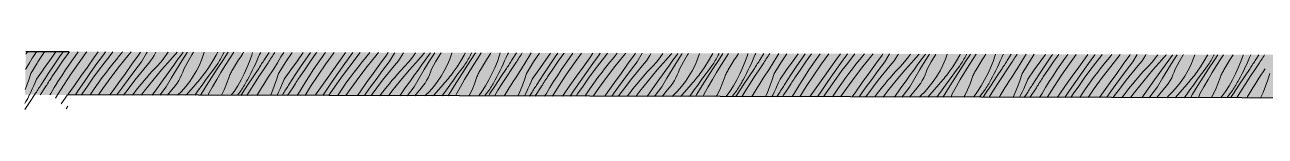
# Model space of a CAD drawing. Header units: millimetres. Extents: x 0 to 673989, y 0 to 383369.
# Drawn here: x 8.368 to 10.067, y 16.595 to 16.674 of the extents above; entities that cross this region are included whole.
import ezdxf

# ---------------------------------------------------------------- set-up
doc = ezdxf.new("R2010")
doc.units = ezdxf.units.MM
doc.header["$LTSCALE"] = 500
doc.layers.add('PDF _420-K Ściany', color=7, linetype='Continuous')

msp = doc.modelspace()

# ---------------------------------------------------------------- linework, layer by layer
at = {"layer": 'PDF _420-K Ściany', "lineweight": 5}
for points in [[(8.3782, 16.6652), (8.3745, 16.6591), (8.3696, 16.6509), (8.3689, 16.65)], [(8.3707, 16.6729), (8.37, 16.6717), (8.3693, 16.6707)], [(8.3717, 16.6742), (8.3712, 16.6735), (8.3707, 16.6729)], [(8.3839, 16.6742), (8.3794, 16.6672), (8.3782, 16.6652)], [(8.3951, 16.6742), (8.386, 16.6605), (8.3848, 16.6585)], [(8.4106, 16.6741), (8.4019, 16.6619), (8.3933, 16.6498)], [(8.4203, 16.6741), (8.4156, 16.6674), (8.4072, 16.6549), (8.3996, 16.6434)], [(8.4284, 16.6733), (8.4273, 16.6717), (8.4197, 16.6611), (8.4124, 16.6504), (8.4051, 16.6396), (8.4044, 16.6385)], [(8.4686, 16.674), (8.4627, 16.6658), (8.4538, 16.6532), (8.4448, 16.6406), (8.4358, 16.628), (8.4274, 16.6161)], [(8.4529, 16.674), (8.4521, 16.673), (8.441, 16.6578), (8.4303, 16.6423), (8.4278, 16.6385)], [(8.4411, 16.6741), (8.4401, 16.6726), (8.4345, 16.6649), (8.429, 16.6571), (8.4281, 16.6558)], [(8.429, 16.6741), (8.4284, 16.6733)], [(8.4784, 16.674), (8.4757, 16.6702), (8.4668, 16.658), (8.4581, 16.6458), (8.4496, 16.6334), (8.4411, 16.621), (8.4372, 16.615)], [(8.4886, 16.6739), (8.4847, 16.669), (8.4767, 16.6587), (8.4689, 16.6483), (8.4612, 16.6378), (8.4537, 16.6272), (8.4463, 16.6165), (8.4453, 16.615)], [(8.5135, 16.6739), (8.5092, 16.6687), (8.4974, 16.654), (8.486, 16.639), (8.4749, 16.6238), (8.4688, 16.6149)], [(8.5019, 16.6739), (8.5011, 16.673), (8.4974, 16.6687), (8.4938, 16.6642), (8.4902, 16.6598), (8.4867, 16.6553), (8.4832, 16.6508), (8.4797, 16.6463)], [(8.5266, 16.6738), (8.5237, 16.6697), (8.5147, 16.6571), (8.5057, 16.6445), (8.4967, 16.6319), (8.4877, 16.6193), (8.4846, 16.6149)], [(8.5357, 16.6738), (8.5346, 16.6721), (8.5276, 16.6603), (8.5185, 16.6483), (8.5096, 16.6363), (8.5008, 16.6241), (8.4942, 16.6149)], [(8.5475, 16.6738), (8.547, 16.6726), (8.545, 16.6689), (8.5428, 16.6653), (8.5403, 16.6618), (8.5377, 16.6585), (8.5349, 16.6553), (8.5267, 16.6452), (8.5186, 16.6351), (8.5107, 16.6248), (8.5032, 16.6148)], [(8.5642, 16.6737), (8.5599, 16.6673), (8.5545, 16.6604), (8.5487, 16.6539), (8.5425, 16.6477), (8.5388, 16.6434), (8.5351, 16.6391), (8.5314, 16.6347), (8.5277, 16.6303), (8.5242, 16.6259), (8.5206, 16.6214), (8.5171, 16.6169), (8.5155, 16.6148)], [(8.5765, 16.6737), (8.5764, 16.6736), (8.5747, 16.6715), (8.573, 16.6694), (8.5713, 16.6674), (8.5695, 16.6653), (8.5677, 16.6633), (8.5552, 16.6492), (8.5431, 16.6348), (8.5314, 16.6201), (8.5273, 16.6148)], [(8.5849, 16.6737), (8.5816, 16.6691), (8.5768, 16.6625), (8.572, 16.6558), (8.5672, 16.6491), (8.5624, 16.6425), (8.5576, 16.6358), (8.5486, 16.6232), (8.5426, 16.6147)], [(8.5905, 16.6737), (8.5902, 16.6732), (8.5829, 16.6616), (8.5757, 16.6499), (8.5686, 16.6382), (8.5616, 16.6263), (8.5527, 16.6147)], [(8.5991, 16.6736), (8.5968, 16.6699), (8.5912, 16.6602), (8.5856, 16.6504), (8.5843, 16.6464), (8.5827, 16.6425), (8.5809, 16.6386), (8.5789, 16.6349), (8.5767, 16.6313), (8.5743, 16.6279), (8.5717, 16.6245), (8.5689, 16.6214), (8.5634, 16.6147)], [(8.6138, 16.6736), (8.6133, 16.6722), (8.6104, 16.664), (8.607, 16.6559), (8.6031, 16.6481), (8.5987, 16.6406), (8.5938, 16.6334), (8.5885, 16.6265), (8.5827, 16.6199), (8.5773, 16.6146)], [(8.6388, 16.6697), (8.6379, 16.6678), (8.6369, 16.6659), (8.6359, 16.664), (8.6348, 16.6622), (8.6337, 16.6604), (8.6326, 16.6586), (8.6314, 16.6569), (8.6301, 16.6551), (8.6253, 16.6485), (8.6204, 16.6419), (8.6156, 16.6352), (8.6107, 16.6285), (8.6059, 16.6219), (8.6011, 16.6152), (8.6007, 16.6146)], [(8.6465, 16.6735), (8.6391, 16.6624), (8.6316, 16.6509), (8.6242, 16.6393), (8.6169, 16.6277), (8.6096, 16.616), (8.6088, 16.6146)], [(8.6153, 16.6461), (8.6206, 16.6537), (8.6255, 16.6616), (8.6301, 16.6696), (8.6322, 16.6736)], [(8.6542, 16.6735), (8.6485, 16.6647), (8.6424, 16.6552), (8.6365, 16.6456), (8.6308, 16.636), (8.6251, 16.6262), (8.6195, 16.6165), (8.6189, 16.6145)], [(8.6675, 16.6735), (8.6664, 16.6718), (8.6636, 16.6673), (8.6608, 16.6629), (8.658, 16.6585), (8.6553, 16.654), (8.6526, 16.6495), (8.6517, 16.6482), (8.651, 16.6468), (8.6502, 16.6455), (8.6495, 16.6441), (8.6489, 16.6427), (8.6483, 16.6412), (8.6478, 16.6398), (8.6473, 16.6383), (8.6444, 16.63), (8.641, 16.622), (8.6372, 16.6145)], [(8.6388, 16.6697), (8.6409, 16.6735)], [(8.6508, 16.6145), (8.6545, 16.6198), (8.6595, 16.6276), (8.6641, 16.6356), (8.6683, 16.6439), (8.6722, 16.6523), (8.6757, 16.6609), (8.6788, 16.6696), (8.68, 16.6734)], [(8.6728, 16.6357), (8.6751, 16.64), (8.6773, 16.6442), (8.6795, 16.6485), (8.6816, 16.6529), (8.6837, 16.6573), (8.6857, 16.6617), (8.6876, 16.6661), (8.6894, 16.6706)], [(8.6914, 16.6734), (8.6894, 16.6706)], [(8.7024, 16.6734), (8.6962, 16.6638)], [(8.7105, 16.6734), (8.7094, 16.6717), (8.7082, 16.6699), (8.707, 16.6681), (8.7058, 16.6662), (8.7046, 16.6644), (8.7034, 16.6626), (8.7023, 16.6607), (8.7011, 16.6589)], [(8.7227, 16.6733), (8.7188, 16.6672), (8.7139, 16.6591), (8.709, 16.6509)], [(8.7339, 16.6733), (8.7254, 16.6605), (8.7155, 16.6445)], [(8.7493, 16.6733), (8.7413, 16.6619), (8.7323, 16.6493), (8.7233, 16.6366)], [(8.7591, 16.6732), (8.755, 16.6674), (8.7466, 16.6549), (8.7383, 16.6424), (8.7302, 16.6298)], [(8.7799, 16.6732), (8.7795, 16.6726), (8.7739, 16.6649), (8.7684, 16.6571), (8.7631, 16.6493), (8.7579, 16.6413), (8.7528, 16.6333), (8.7478, 16.6252), (8.743, 16.617)], [(8.7678, 16.6732), (8.7667, 16.6717), (8.7592, 16.6611), (8.7518, 16.6504), (8.7445, 16.6396)], [(8.7916, 16.6732), (8.7915, 16.673), (8.7804, 16.6578), (8.7697, 16.6423), (8.7594, 16.6265), (8.7517, 16.6142)], [(8.8073, 16.6731), (8.8021, 16.6658), (8.7932, 16.6532), (8.7842, 16.6406), (8.7752, 16.628), (8.7662, 16.6153), (8.7654, 16.6142)], [(8.8172, 16.6731), (8.8151, 16.6702), (8.8062, 16.658), (8.7975, 16.6458), (8.789, 16.6334), (8.7806, 16.621), (8.776, 16.6141)], [(8.8273, 16.6731), (8.8241, 16.669), (8.8161, 16.6587), (8.8083, 16.6483), (8.8006, 16.6378), (8.7931, 16.6272), (8.7857, 16.6165), (8.7841, 16.6141)], [(8.8522, 16.673), (8.8486, 16.6687), (8.8368, 16.654), (8.8254, 16.639), (8.8143, 16.6238), (8.8076, 16.6141)], [(8.8405, 16.673), (8.8369, 16.6687), (8.8332, 16.6642), (8.8296, 16.6598), (8.8261, 16.6553), (8.8226, 16.6508), (8.8191, 16.6463)], [(8.8654, 16.673), (8.8631, 16.6697), (8.8541, 16.6571), (8.8451, 16.6445), (8.8361, 16.6319), (8.8271, 16.6193), (8.8234, 16.614)], [(8.8746, 16.6729), (8.8741, 16.6721), (8.867, 16.6603), (8.858, 16.6483), (8.849, 16.6363), (8.8402, 16.6241), (8.833, 16.614)], [(8.8865, 16.6729), (8.8864, 16.6726), (8.8844, 16.6689), (8.8822, 16.6653), (8.8797, 16.6618), (8.8771, 16.6585), (8.8744, 16.6553), (8.8661, 16.6452), (8.858, 16.6351), (8.8501, 16.6248), (8.8422, 16.6144), (8.8419, 16.614)], [(8.903, 16.6729), (8.8993, 16.6673), (8.8939, 16.6604), (8.8881, 16.6539), (8.8819, 16.6477), (8.8782, 16.6434), (8.8745, 16.6391), (8.8708, 16.6347), (8.8672, 16.6303), (8.8636, 16.6259), (8.86, 16.6214), (8.8565, 16.6169), (8.8542, 16.6139)], [(8.9152, 16.6728), (8.9141, 16.6715), (8.9124, 16.6694), (8.9107, 16.6674), (8.9089, 16.6653), (8.9071, 16.6633), (8.8947, 16.6492), (8.8825, 16.6348), (8.8708, 16.6201), (8.8661, 16.6139)], [(8.9237, 16.6728), (8.921, 16.6691), (8.9162, 16.6625), (8.9114, 16.6558), (8.9066, 16.6491), (8.9018, 16.6425), (8.897, 16.6358), (8.888, 16.6232), (8.8814, 16.6139)], [(8.9294, 16.6728), (8.9223, 16.6616), (8.9151, 16.6499), (8.908, 16.6382), (8.901, 16.6263), (8.8919, 16.6144), (8.8915, 16.6138)], [(8.938, 16.6728), (8.9362, 16.6699), (8.9306, 16.6602), (8.925, 16.6504), (8.9237, 16.6464), (8.9221, 16.6425), (8.9203, 16.6386), (8.9183, 16.6349), (8.9161, 16.6313), (8.9137, 16.6279), (8.9111, 16.6245), (8.9083, 16.6214), (8.9021, 16.6138)], [(8.9529, 16.6727), (8.9527, 16.6722), (8.9499, 16.664), (8.9465, 16.6559), (8.9425, 16.6481), (8.9381, 16.6406), (8.9332, 16.6334), (8.9279, 16.6265), (8.9221, 16.6199), (8.9159, 16.6138), (8.9158, 16.6138)], [(8.9782, 16.6697), (8.9773, 16.6678), (8.9763, 16.6659), (8.9753, 16.664), (8.9742, 16.6622), (8.9731, 16.6604), (8.972, 16.6586), (8.9708, 16.6569), (8.9695, 16.6551), (8.9647, 16.6485), (8.9598, 16.6419), (8.955, 16.6352), (8.9502, 16.6285), (8.9453, 16.6219), (8.9405, 16.6152), (8.9395, 16.6137)], [(8.9853, 16.6726), (8.9785, 16.6624), (8.971, 16.6509), (8.9636, 16.6393), (8.9563, 16.6277), (8.9491, 16.616), (8.9477, 16.6137)], [(8.9547, 16.6461), (8.96, 16.6537), (8.9649, 16.6616), (8.9695, 16.6696), (8.9711, 16.6727)], [(8.993, 16.6726), (8.9879, 16.6647), (8.9819, 16.6552), (8.976, 16.6456), (8.9702, 16.636), (8.9645, 16.6262), (8.959, 16.6165), (8.958, 16.6137)], [(9.0064, 16.6726), (9.0058, 16.6718), (9.003, 16.6673), (9.0002, 16.6629), (8.9974, 16.6585), (8.9947, 16.654), (8.992, 16.6495), (8.9912, 16.6482), (8.9904, 16.6468), (8.9896, 16.6455), (8.9889, 16.6441), (8.9883, 16.6427), (8.9877, 16.6412), (8.9872, 16.6398), (8.9867, 16.6383), (8.9838, 16.63), (8.9804, 16.622), (8.9765, 16.6142), (8.9761, 16.6136)], [(8.9782, 16.6697), (8.9799, 16.6727)], [(8.9896, 16.6136), (8.9939, 16.6198), (8.9989, 16.6276), (9.0035, 16.6356), (9.0077, 16.6439), (9.0116, 16.6523), (9.0151, 16.6609), (9.0182, 16.6696), (9.0191, 16.6726)], [(9.0122, 16.6357), (9.0145, 16.64), (9.0167, 16.6442), (9.0189, 16.6485), (9.0211, 16.6529), (9.0231, 16.6573), (9.0251, 16.6617), (9.027, 16.6661), (9.0288, 16.6706)], [(9.0302, 16.6725), (9.0288, 16.6706)], [(9.0413, 16.6725), (9.0356, 16.6638)], [(9.0493, 16.6725), (9.0488, 16.6717), (9.0476, 16.6699), (9.0464, 16.6681), (9.0452, 16.6662), (9.044, 16.6644), (9.0429, 16.6626), (9.0417, 16.6607), (9.0405, 16.6589)], [(9.0616, 16.6725), (9.0583, 16.6672), (9.0533, 16.6591), (9.0484, 16.6509)], [(9.0727, 16.6724), (9.0648, 16.6605), (9.0549, 16.6445)], [(9.0881, 16.6724), (9.0807, 16.6619), (9.0717, 16.6493), (9.0627, 16.6366)], [(9.0979, 16.6724), (9.0945, 16.6674), (9.086, 16.6549), (9.0777, 16.6424), (9.0696, 16.6298)], [(9.1187, 16.6723), (9.1133, 16.6649), (9.1079, 16.6571), (9.1025, 16.6493), (9.0973, 16.6413), (9.0922, 16.6333), (9.0872, 16.6252), (9.0824, 16.617)], [(9.1065, 16.6723), (9.1061, 16.6717), (9.0986, 16.6611), (9.0912, 16.6504), (9.0839, 16.6396)], [(9.1304, 16.6723), (9.1198, 16.6578), (9.1091, 16.6423), (9.0988, 16.6265), (9.0905, 16.6133)], [(9.1461, 16.6722), (9.1416, 16.6658), (9.1326, 16.6532), (9.1236, 16.6406), (9.1146, 16.628), (9.1056, 16.6153), (9.1042, 16.6133)], [(9.156, 16.6722), (9.1545, 16.6702), (9.1457, 16.658), (9.137, 16.6458), (9.1284, 16.6334), (9.12, 16.621), (9.1148, 16.6133)], [(9.166, 16.6722), (9.1635, 16.669), (9.1555, 16.6587), (9.1477, 16.6483), (9.14, 16.6378), (9.1325, 16.6272), (9.1251, 16.6165), (9.1229, 16.6132)], [(9.1909, 16.6721), (9.188, 16.6687), (9.1762, 16.654), (9.1648, 16.639), (9.1538, 16.6238), (9.1464, 16.6132)], [(9.1792, 16.6721), (9.1763, 16.6687), (9.1726, 16.6642), (9.169, 16.6598), (9.1655, 16.6553), (9.162, 16.6508), (9.1585, 16.6463)], [(9.2042, 16.6721), (9.2025, 16.6697), (9.1935, 16.6571), (9.1845, 16.6445), (9.1755, 16.6319), (9.1665, 16.6193), (9.1622, 16.6131)], [(9.2134, 16.6721), (9.2064, 16.6603), (9.1974, 16.6483), (9.1884, 16.6363), (9.1796, 16.6241), (9.1718, 16.6131)], [(9.2255, 16.672), (9.2238, 16.6689), (9.2216, 16.6653), (9.2192, 16.6618), (9.2166, 16.6585), (9.2138, 16.6553), (9.2055, 16.6452), (9.1974, 16.6351), (9.1895, 16.6248), (9.1817, 16.6144), (9.1807, 16.6131)], [(9.2419, 16.672), (9.2387, 16.6673), (9.2333, 16.6604), (9.2275, 16.6539), (9.2213, 16.6477), (9.2176, 16.6434), (9.2139, 16.6391), (9.2102, 16.6347), (9.2066, 16.6303), (9.203, 16.6259), (9.1994, 16.6214), (9.1959, 16.6169), (9.193, 16.6131)], [(9.2539, 16.672), (9.2536, 16.6715), (9.2518, 16.6694), (9.2501, 16.6674), (9.2483, 16.6653), (9.2465, 16.6633), (9.2341, 16.6492), (9.222, 16.6348), (9.2102, 16.6201), (9.2048, 16.613)], [(9.2625, 16.6719), (9.2605, 16.6691), (9.2556, 16.6625), (9.2508, 16.6558), (9.246, 16.6491), (9.2412, 16.6425), (9.2364, 16.6358), (9.2274, 16.6232), (9.2202, 16.613)], [(9.2682, 16.6719), (9.2617, 16.6616), (9.2545, 16.6499), (9.2474, 16.6382), (9.2404, 16.6263), (9.2313, 16.6144), (9.2303, 16.613)], [(9.2768, 16.6719), (9.2756, 16.6699), (9.27, 16.6602), (9.2644, 16.6504), (9.2631, 16.6464), (9.2615, 16.6425), (9.2597, 16.6386), (9.2577, 16.6349), (9.2555, 16.6313), (9.2531, 16.6279), (9.2505, 16.6245), (9.2477, 16.6214), (9.2408, 16.6129)], [(9.292, 16.6719), (9.2893, 16.664), (9.2859, 16.6559), (9.282, 16.6481), (9.2775, 16.6406), (9.2726, 16.6334), (9.2673, 16.6265), (9.2615, 16.6199), (9.2553, 16.6138), (9.2545, 16.6129)], [(9.3176, 16.6697), (9.3167, 16.6678), (9.3157, 16.6659), (9.3147, 16.664), (9.3136, 16.6622), (9.3125, 16.6604), (9.3114, 16.6586), (9.3102, 16.6569), (9.309, 16.6551), (9.3041, 16.6485), (9.2992, 16.6419), (9.2944, 16.6352), (9.2896, 16.6285), (9.2848, 16.6219), (9.2799, 16.6152), (9.2782, 16.6128)], [(9.3241, 16.6718), (9.3179, 16.6624), (9.3104, 16.6509), (9.303, 16.6393), (9.2957, 16.6277), (9.2885, 16.616), (9.2866, 16.6128)], [(9.2941, 16.6461), (9.2994, 16.6537), (9.3044, 16.6616), (9.309, 16.6696), (9.3101, 16.6718)], [(9.3318, 16.6718), (9.3273, 16.6647), (9.3213, 16.6552), (9.3154, 16.6456), (9.3096, 16.636), (9.3039, 16.6262), (9.2984, 16.6165), (9.2971, 16.6128)], [(9.3452, 16.6717), (9.3424, 16.6673), (9.3396, 16.6629), (9.3368, 16.6585), (9.3341, 16.654), (9.3314, 16.6495), (9.3306, 16.6482), (9.3298, 16.6468), (9.329, 16.6455), (9.3283, 16.6441), (9.3277, 16.6427), (9.3271, 16.6412), (9.3266, 16.6398), (9.3261, 16.6383), (9.3232, 16.63), (9.3198, 16.622), (9.3159, 16.6142), (9.315, 16.6127)], [(9.3176, 16.6697), (9.3188, 16.6718)], [(9.3284, 16.6127), (9.3333, 16.6198), (9.3383, 16.6276), (9.3429, 16.6356), (9.3471, 16.6439), (9.351, 16.6523), (9.3545, 16.6609), (9.3576, 16.6696), (9.3583, 16.6717)], [(9.3516, 16.6357), (9.3539, 16.64), (9.3562, 16.6442), (9.3583, 16.6485), (9.3605, 16.6529), (9.3625, 16.6573), (9.3645, 16.6617), (9.3664, 16.6661), (9.3682, 16.6706)], [(9.369, 16.6717), (9.3682, 16.6706)], [(9.3801, 16.6716), (9.375, 16.6638)], [(9.3881, 16.6716), (9.387, 16.6699), (9.3858, 16.6681), (9.3846, 16.6662), (9.3834, 16.6644), (9.3823, 16.6626), (9.3811, 16.6607), (9.3799, 16.6589)], [(9.4004, 16.6716), (9.3977, 16.6672), (9.3927, 16.6591), (9.3878, 16.6509)], [(9.4115, 16.6715), (9.4043, 16.6605), (9.3943, 16.6445)], [(9.4269, 16.6715), (9.4201, 16.6619), (9.4111, 16.6493), (9.4022, 16.6366)], [(9.4367, 16.6715), (9.4339, 16.6674), (9.4254, 16.6549), (9.4171, 16.6424), (9.409, 16.6298)], [(9.4574, 16.6714), (9.4527, 16.6649), (9.4473, 16.6571), (9.4419, 16.6493), (9.4367, 16.6413), (9.4316, 16.6333), (9.4266, 16.6252), (9.4218, 16.617)], [(9.4453, 16.6715), (9.438, 16.6611), (9.4306, 16.6504), (9.4234, 16.6396)], [(9.4691, 16.6714), (9.4592, 16.6578), (9.4485, 16.6423), (9.4382, 16.6265), (9.4294, 16.6124)], [(9.4849, 16.6714), (9.481, 16.6658), (9.472, 16.6532), (9.463, 16.6406), (9.454, 16.628), (9.4451, 16.6153), (9.443, 16.6124)], [(9.4947, 16.6713), (9.4939, 16.6702), (9.4851, 16.658), (9.4764, 16.6458), (9.4678, 16.6334), (9.4594, 16.621), (9.4537, 16.6124)], [(9.5047, 16.6713), (9.5029, 16.669), (9.4949, 16.6587), (9.4871, 16.6483), (9.4795, 16.6378), (9.4719, 16.6272), (9.4645, 16.6165), (9.4618, 16.6124)], [(9.5296, 16.6712), (9.5274, 16.6687), (9.5157, 16.654), (9.5042, 16.639), (9.4932, 16.6238), (9.4852, 16.6123)], [(9.5179, 16.6713), (9.5157, 16.6687), (9.512, 16.6642), (9.5084, 16.6598), (9.5049, 16.6553), (9.5014, 16.6508), (9.4979, 16.6463)], [(9.543, 16.6712), (9.5419, 16.6697), (9.5329, 16.6571), (9.5239, 16.6445), (9.5149, 16.6319), (9.5059, 16.6193), (9.5009, 16.6123)], [(9.5523, 16.6712), (9.5459, 16.6603), (9.5368, 16.6483), (9.5278, 16.6363), (9.519, 16.6241), (9.5106, 16.6122)], [(9.5644, 16.6711), (9.5632, 16.6689), (9.561, 16.6653), (9.5586, 16.6618), (9.556, 16.6585), (9.5532, 16.6553), (9.5449, 16.6452), (9.5368, 16.6351), (9.5289, 16.6248), (9.5211, 16.6144), (9.5195, 16.6122)], [(9.5807, 16.6711), (9.5781, 16.6673), (9.5727, 16.6604), (9.567, 16.6539), (9.5607, 16.6477), (9.557, 16.6434), (9.5533, 16.6391), (9.5496, 16.6347), (9.546, 16.6303), (9.5424, 16.6259), (9.5388, 16.6214), (9.5353, 16.6169), (9.5319, 16.6124)], [(9.5926, 16.6711), (9.5913, 16.6694), (9.5895, 16.6674), (9.5877, 16.6653), (9.5859, 16.6633), (9.5735, 16.6492), (9.5614, 16.6348), (9.5496, 16.6201), (9.5436, 16.6121)], [(9.6013, 16.6711), (9.5999, 16.6691), (9.595, 16.6625), (9.5902, 16.6558), (9.5854, 16.6491), (9.5806, 16.6425), (9.5758, 16.6358), (9.5668, 16.6232), (9.559, 16.6121)], [(9.6071, 16.671), (9.6012, 16.6616), (9.5939, 16.6499), (9.5868, 16.6382), (9.5798, 16.6263), (9.5707, 16.6144), (9.569, 16.6121)], [(9.6157, 16.671), (9.6151, 16.6699), (9.6094, 16.6602), (9.6038, 16.6504), (9.6025, 16.6464), (9.6009, 16.6425), (9.5991, 16.6386), (9.5971, 16.6349), (9.5949, 16.6313), (9.5925, 16.6279), (9.5899, 16.6245), (9.5871, 16.6214), (9.5795, 16.6121)], [(9.6311, 16.671), (9.6287, 16.664), (9.6253, 16.6559), (9.6214, 16.6481), (9.6169, 16.6406), (9.612, 16.6334), (9.6067, 16.6265), (9.6009, 16.6199), (9.5947, 16.6138), (9.5931, 16.612)], [(9.657, 16.6697), (9.6561, 16.6678), (9.6551, 16.6659), (9.6541, 16.664), (9.653, 16.6622), (9.6519, 16.6604), (9.6508, 16.6586), (9.6496, 16.6569), (9.6484, 16.6551), (9.6435, 16.6485), (9.6387, 16.6419), (9.6338, 16.6352), (9.629, 16.6285), (9.6242, 16.6219), (9.6194, 16.6152), (9.617, 16.612)], [(9.663, 16.6709), (9.6573, 16.6624), (9.6498, 16.6509), (9.6424, 16.6393), (9.6351, 16.6277), (9.6279, 16.616), (9.6254, 16.6119)], [(9.6335, 16.6461), (9.6388, 16.6537), (9.6438, 16.6616), (9.6484, 16.6696), (9.6491, 16.6709)], [(9.6707, 16.6709), (9.6667, 16.6647), (9.6607, 16.6552), (9.6548, 16.6456), (9.649, 16.636), (9.6433, 16.6262), (9.6378, 16.6165), (9.6364, 16.6125), (9.6362, 16.6119)], [(9.684, 16.6708), (9.6818, 16.6673), (9.679, 16.6629), (9.6762, 16.6585), (9.6735, 16.654), (9.6708, 16.6495), (9.67, 16.6482), (9.6692, 16.6468), (9.6685, 16.6455), (9.6678, 16.6441), (9.6671, 16.6427), (9.6665, 16.6412), (9.666, 16.6398), (9.6655, 16.6383), (9.6626, 16.63), (9.6592, 16.622), (9.6553, 16.6142), (9.6539, 16.6119)], [(9.657, 16.6697), (9.6577, 16.6709)], [(9.6675, 16.6122), (9.6728, 16.6198), (9.6777, 16.6276), (9.6823, 16.6356), (9.6866, 16.6439), (9.6904, 16.6523), (9.6939, 16.6609), (9.697, 16.6696), (9.6974, 16.6708)], [(9.691, 16.6357), (9.6933, 16.64), (9.6956, 16.6442), (9.6978, 16.6485), (9.6999, 16.6529), (9.7019, 16.6573), (9.7039, 16.6617), (9.7058, 16.6661), (9.7076, 16.6706)], [(9.7078, 16.6708), (9.7076, 16.6706)], [(9.719, 16.6707), (9.7144, 16.6638)], [(9.727, 16.6707), (9.7264, 16.6699), (9.7252, 16.6681), (9.724, 16.6662), (9.7229, 16.6644), (9.7217, 16.6626), (9.7205, 16.6607), (9.7193, 16.6589)], [(9.7393, 16.6707), (9.7371, 16.6672), (9.7321, 16.6591), (9.7272, 16.6509)], [(9.7504, 16.6707), (9.7437, 16.6605), (9.7337, 16.6445)], [(9.7657, 16.6706), (9.7595, 16.6619), (9.7505, 16.6493), (9.7416, 16.6366)], [(9.7755, 16.6706), (9.7733, 16.6674), (9.7649, 16.6549), (9.7566, 16.6424), (9.7484, 16.6298)], [(9.7962, 16.6705), (9.7921, 16.6649), (9.7867, 16.6571), (9.7813, 16.6493), (9.7761, 16.6413), (9.771, 16.6333), (9.766, 16.6252), (9.7612, 16.617)], [(9.7841, 16.6706), (9.7774, 16.6611), (9.77, 16.6504), (9.7628, 16.6396)], [(9.8079, 16.6705), (9.7986, 16.6578), (9.7879, 16.6423), (9.7776, 16.6265), (9.7683, 16.6116)], [(9.8237, 16.6705), (9.8204, 16.6658), (9.8114, 16.6532), (9.8024, 16.6406), (9.7934, 16.628), (9.7845, 16.6153), (9.7818, 16.6115)], [(9.8335, 16.6705), (9.8333, 16.6702), (9.8245, 16.658), (9.8158, 16.6458), (9.8072, 16.6334), (9.7988, 16.621), (9.7925, 16.6115)], [(9.8435, 16.6704), (9.8423, 16.669), (9.8344, 16.6587), (9.8265, 16.6483), (9.8189, 16.6378), (9.8113, 16.6272), (9.8039, 16.6165), (9.8006, 16.6115)], [(9.8682, 16.6704), (9.8668, 16.6687), (9.8551, 16.654), (9.8436, 16.639), (9.8326, 16.6238), (9.824, 16.6114)], [(9.8565, 16.6704), (9.8551, 16.6687), (9.8515, 16.6642), (9.8479, 16.6598), (9.8443, 16.6553), (9.8408, 16.6508), (9.8373, 16.6463)], [(9.8817, 16.6703), (9.8813, 16.6697), (9.8723, 16.6571), (9.8633, 16.6445), (9.8543, 16.6319), (9.8453, 16.6193), (9.8397, 16.6114)], [(9.8912, 16.6703), (9.8853, 16.6603), (9.8762, 16.6483), (9.8672, 16.6363), (9.8584, 16.6241), (9.8497, 16.6118), (9.8494, 16.6114)], [(9.9034, 16.6703), (9.9026, 16.6689), (9.9004, 16.6653), (9.898, 16.6618), (9.8954, 16.6585), (9.8926, 16.6553), (9.8844, 16.6452), (9.8763, 16.6351), (9.8683, 16.6248), (9.8605, 16.6144), (9.8583, 16.6113)], [(9.9195, 16.6702), (9.9175, 16.6673), (9.9122, 16.6604), (9.9064, 16.6539), (9.9002, 16.6477), (9.8964, 16.6434), (9.8927, 16.6391), (9.889, 16.6347), (9.8854, 16.6303), (9.8818, 16.6259), (9.8782, 16.6214), (9.8747, 16.6169), (9.8713, 16.6124)], [(9.9313, 16.6702), (9.9307, 16.6694), (9.9289, 16.6674), (9.9271, 16.6653), (9.9253, 16.6633), (9.9129, 16.6492), (9.9008, 16.6348), (9.889, 16.6201), (9.8823, 16.6113)], [(9.94, 16.6702), (9.9393, 16.6691), (9.9345, 16.6625), (9.9296, 16.6558), (9.9248, 16.6491), (9.92, 16.6425), (9.9152, 16.6358), (9.9063, 16.6232), (9.8977, 16.6112)], [(9.9459, 16.6702), (9.9406, 16.6616), (9.9334, 16.6499), (9.9262, 16.6382), (9.9192, 16.6263), (9.9101, 16.6144), (9.9078, 16.6112)], [(9.9546, 16.6701), (9.9545, 16.6699), (9.9488, 16.6602), (9.9433, 16.6504), (9.9419, 16.6464), (9.9403, 16.6425), (9.9386, 16.6386), (9.9365, 16.6349), (9.9343, 16.6313), (9.9319, 16.6279), (9.9293, 16.6245), (9.9265, 16.6214), (9.9183, 16.6113), (9.9182, 16.6112)], [(9.9702, 16.6701), (9.9681, 16.664), (9.9647, 16.6559), (9.9608, 16.6481), (9.9564, 16.6406), (9.9515, 16.6334), (9.9461, 16.6265), (9.9403, 16.6199), (9.9341, 16.6138), (9.9318, 16.6111)], [(9.9965, 16.6697), (9.9955, 16.6678), (9.9945, 16.6659), (9.9935, 16.664), (9.9925, 16.6622), (9.9913, 16.6604), (9.9902, 16.6586), (9.989, 16.6569), (9.9878, 16.6551), (9.9829, 16.6485), (9.9781, 16.6419), (9.9732, 16.6352), (9.9684, 16.6285), (9.9636, 16.6219), (9.9588, 16.6152), (9.9558, 16.6111)], [(10.0018, 16.67), (9.9967, 16.6624), (9.9892, 16.6509), (9.9818, 16.6393), (9.9745, 16.6277), (9.9673, 16.616), (9.9643, 16.6111)], [(9.9729, 16.6461), (9.9782, 16.6537), (9.9832, 16.6616), (9.9878, 16.6696), (9.988, 16.6701)], [(10.0095, 16.67), (10.0061, 16.6647), (10.0001, 16.6552), (9.9942, 16.6456), (9.9884, 16.636), (9.9827, 16.6262), (9.9772, 16.6165), (9.9758, 16.6125), (9.9753, 16.611)], [(10.0229, 16.67), (10.0212, 16.6673), (10.0184, 16.6629), (10.0157, 16.6585), (10.0129, 16.654), (10.0102, 16.6495), (10.0094, 16.6482), (10.0086, 16.6468), (10.0079, 16.6455), (10.0072, 16.6441), (10.0065, 16.6427), (10.0059, 16.6412), (10.0054, 16.6398), (10.0049, 16.6383), (10.002, 16.63), (9.9986, 16.622), (9.9947, 16.6142), (9.9928, 16.611)], [(9.9965, 16.6697), (9.9967, 16.67)], [(10.0366, 16.6699), (10.0364, 16.6696), (10.0333, 16.6609), (10.0298, 16.6523), (10.026, 16.6439), (10.0217, 16.6356), (10.0171, 16.6276), (10.0122, 16.6198), (10.0069, 16.6122), (10.0059, 16.6109)], [(10.0468, 16.6699), (10.0452, 16.6661), (10.0433, 16.6617), (10.0413, 16.6573), (10.0393, 16.6529), (10.0372, 16.6485), (10.035, 16.6442), (10.0327, 16.64), (10.0304, 16.6357), (10.0295, 16.6338), (10.0285, 16.6319), (10.0275, 16.6301), (10.0264, 16.6283), (10.0253, 16.6265), (10.0241, 16.6247), (10.0229, 16.6229), (10.0217, 16.6212), (10.0169, 16.6146), (10.0142, 16.6109)], [(10.0578, 16.6699), (10.0539, 16.6638)], [(10.0658, 16.6698), (10.0646, 16.6681), (10.0635, 16.6662), (10.0623, 16.6644), (10.0611, 16.6626), (10.0599, 16.6607), (10.0587, 16.6589)], [(8.3848, 16.6585), (8.3761, 16.6445), (8.3733, 16.6356), (8.3702, 16.6269), (8.3685, 16.6226)], [(8.3933, 16.6498), (8.3929, 16.6492), (8.3839, 16.6366), (8.3821, 16.6322), (8.3802, 16.6277), (8.3782, 16.6233), (8.3762, 16.6189), (8.3743, 16.6152)], [(8.4281, 16.6557), (8.4237, 16.6492), (8.4185, 16.6413), (8.4134, 16.6333), (8.4119, 16.6309)], [(8.6883, 16.6513), (8.6806, 16.6399), (8.673, 16.6285), (8.6655, 16.6169), (8.6639, 16.6144)], [(8.7011, 16.6589), (8.6947, 16.6496), (8.6885, 16.6402), (8.6824, 16.6308), (8.6764, 16.6213), (8.6722, 16.6144)], [(8.709, 16.6509), (8.7061, 16.6466), (8.7032, 16.6422), (8.7003, 16.6378), (8.6975, 16.6334), (8.6947, 16.629), (8.692, 16.6245), (8.6892, 16.62), (8.6865, 16.6155), (8.6858, 16.6144)], [(8.6962, 16.6638), (8.6952, 16.6622), (8.6942, 16.6606), (8.6932, 16.6591), (8.6923, 16.6575), (8.6913, 16.656), (8.6903, 16.6544), (8.6893, 16.6529), (8.6883, 16.6513)], [(9.0277, 16.6513), (9.02, 16.6399), (9.0124, 16.6285), (9.0049, 16.6169), (9.0028, 16.6135)], [(9.0405, 16.6589), (9.0342, 16.6496), (9.0279, 16.6402), (9.0218, 16.6308), (9.0158, 16.6213), (9.011, 16.6135)], [(9.0484, 16.6509), (9.0455, 16.6466), (9.0426, 16.6422), (9.0398, 16.6378), (9.0369, 16.6334), (9.0341, 16.629), (9.0314, 16.6245), (9.0286, 16.62), (9.0259, 16.6155), (9.0251, 16.6142), (9.0247, 16.6135)], [(9.0356, 16.6638), (9.0346, 16.6622), (9.0336, 16.6606), (9.0327, 16.6591), (9.0317, 16.6575), (9.0307, 16.656), (9.0297, 16.6544), (9.0287, 16.6529), (9.0277, 16.6513)], [(9.3672, 16.6513), (9.3595, 16.6399), (9.3519, 16.6285), (9.3444, 16.6169), (9.3416, 16.6127)], [(9.3799, 16.6589), (9.3736, 16.6496), (9.3673, 16.6402), (9.3612, 16.6308), (9.3552, 16.6213), (9.3499, 16.6126)], [(9.3878, 16.6509), (9.3849, 16.6466), (9.382, 16.6422), (9.3792, 16.6378), (9.3763, 16.6334), (9.3735, 16.629), (9.3708, 16.6245), (9.368, 16.62), (9.3653, 16.6155), (9.3645, 16.6142), (9.3637, 16.6129), (9.3636, 16.6126)], [(9.375, 16.6638), (9.374, 16.6622), (9.3731, 16.6606), (9.3721, 16.6591), (9.3711, 16.6575), (9.3701, 16.656), (9.3691, 16.6544), (9.3681, 16.6529), (9.3672, 16.6513)], [(9.7066, 16.6513), (9.6989, 16.6399), (9.6913, 16.6285), (9.6838, 16.6169), (9.6805, 16.6118)], [(9.7193, 16.6589), (9.713, 16.6496), (9.7067, 16.6402), (9.7006, 16.6308), (9.6946, 16.6213), (9.6888, 16.6118)], [(9.7272, 16.6509), (9.7243, 16.6466), (9.7214, 16.6422), (9.7186, 16.6378), (9.7158, 16.6334), (9.713, 16.629), (9.7102, 16.6245), (9.7075, 16.62), (9.7048, 16.6155), (9.7039, 16.6142), (9.7031, 16.6129), (9.7025, 16.6117)], [(9.7144, 16.6638), (9.7135, 16.6622), (9.7125, 16.6606), (9.7115, 16.6591), (9.7105, 16.6575), (9.7095, 16.656), (9.7085, 16.6544), (9.7075, 16.6529), (9.7066, 16.6513)], [(10.046, 16.6513), (10.0383, 16.6399), (10.0307, 16.6285), (10.0232, 16.6169), (10.0193, 16.6109)], [(10.0587, 16.6589), (10.0524, 16.6496), (10.0462, 16.6402), (10.04, 16.6308), (10.034, 16.6213), (10.0281, 16.6117), (10.0277, 16.6109)], [(10.0667, 16.6509), (10.0637, 16.6466), (10.0609, 16.6422), (10.058, 16.6378), (10.0552, 16.6334), (10.0524, 16.629), (10.0496, 16.6245), (10.0469, 16.62), (10.0442, 16.6155), (10.0433, 16.6142), (10.0425, 16.6129), (10.0418, 16.6115), (10.0415, 16.6109)], [(10.0539, 16.6638), (10.0529, 16.6622), (10.0519, 16.6606), (10.0509, 16.6591), (10.0499, 16.6575), (10.0489, 16.656), (10.0479, 16.6544), (10.047, 16.6529), (10.046, 16.6513)], [(8.3996, 16.6434), (8.3989, 16.6424), (8.3908, 16.6298), (8.3897, 16.6283), (8.3888, 16.6267), (8.3878, 16.6252), (8.3868, 16.6236), (8.3858, 16.622), (8.3848, 16.6205), (8.3838, 16.6189), (8.3828, 16.6174), (8.3814, 16.6152)], [(8.4044, 16.6385), (8.4039, 16.6378), (8.4027, 16.6359), (8.4015, 16.6341), (8.4003, 16.6323), (8.3991, 16.6304), (8.398, 16.6286), (8.3968, 16.6268), (8.3956, 16.6249), (8.3893, 16.6156), (8.3889, 16.6152)], [(8.4119, 16.6308), (8.4084, 16.6252), (8.4036, 16.617), (8.4023, 16.6151)], [(8.4278, 16.6384), (8.42, 16.6265), (8.4185, 16.6241)], [(8.4797, 16.6463), (8.474, 16.6387), (8.4684, 16.631), (8.463, 16.6232), (8.4576, 16.6153), (8.4574, 16.615)], [(8.6153, 16.6461), (8.6137, 16.644), (8.612, 16.6418), (8.6104, 16.6397), (8.6087, 16.6376), (8.607, 16.6355), (8.6052, 16.6334), (8.6034, 16.6314), (8.6016, 16.6294), (8.5892, 16.6152), (8.5887, 16.6146)], [(8.6728, 16.6357), (8.6718, 16.6338), (8.6708, 16.6319), (8.6698, 16.6301), (8.6688, 16.6283), (8.6676, 16.6265), (8.6665, 16.6247), (8.6653, 16.6229), (8.6641, 16.6212), (8.6592, 16.6146), (8.6591, 16.6144)], [(8.7043, 16.6143), (8.7061, 16.6184), (8.7096, 16.6269), (8.7127, 16.6356), (8.7155, 16.6445)], [(8.7133, 16.6143), (8.7135, 16.6146), (8.7156, 16.6189), (8.7176, 16.6233), (8.7196, 16.6277), (8.7215, 16.6322), (8.7233, 16.6366)], [(8.7445, 16.6396), (8.7433, 16.6378), (8.7421, 16.636), (8.7409, 16.6341), (8.7397, 16.6323), (8.7386, 16.6305), (8.7374, 16.6286), (8.7362, 16.6268), (8.735, 16.6249)], [(8.8191, 16.6463), (8.8134, 16.6387), (8.8078, 16.631), (8.8024, 16.6232), (8.797, 16.6153), (8.7962, 16.6141)], [(8.9547, 16.6461), (8.9531, 16.644), (8.9514, 16.6418), (8.9498, 16.6397), (8.9481, 16.6376), (8.9464, 16.6355), (8.9446, 16.6334), (8.9429, 16.6314), (8.9411, 16.6294), (8.9286, 16.6152), (8.9273, 16.6137)], [(9.0122, 16.6357), (9.0112, 16.6338), (9.0103, 16.6319), (9.0092, 16.6301), (9.0082, 16.6283), (9.0071, 16.6265), (9.0059, 16.6247), (9.0047, 16.6229), (9.0035, 16.6212), (8.9986, 16.6146), (8.9979, 16.6136)], [(9.0433, 16.6134), (9.0455, 16.6184), (9.049, 16.6269), (9.0522, 16.6356), (9.0549, 16.6445)], [(9.0523, 16.6134), (9.0529, 16.6146), (9.055, 16.6189), (9.057, 16.6233), (9.059, 16.6277), (9.0609, 16.6322), (9.0627, 16.6366)], [(9.0839, 16.6396), (9.0827, 16.6378), (9.0815, 16.636), (9.0803, 16.6341), (9.0792, 16.6323), (9.078, 16.6305), (9.0768, 16.6286), (9.0756, 16.6268), (9.0744, 16.6249)], [(9.1585, 16.6463), (9.1528, 16.6387), (9.1472, 16.631), (9.1418, 16.6232), (9.1365, 16.6153), (9.1351, 16.6132)], [(9.2941, 16.6461), (9.2925, 16.644), (9.2909, 16.6418), (9.2892, 16.6397), (9.2875, 16.6376), (9.2858, 16.6355), (9.284, 16.6334), (9.2823, 16.6314), (9.2805, 16.6294), (9.268, 16.6152), (9.266, 16.6129)], [(9.3516, 16.6357), (9.3506, 16.6338), (9.3497, 16.6319), (9.3486, 16.6301), (9.3476, 16.6283), (9.3465, 16.6265), (9.3453, 16.6247), (9.3441, 16.6229), (9.3429, 16.6212), (9.338, 16.6146), (9.3367, 16.6127)], [(9.3823, 16.6126), (9.385, 16.6184), (9.3885, 16.6269), (9.3916, 16.6356), (9.3943, 16.6445)], [(9.3912, 16.6125), (9.3923, 16.6146), (9.3944, 16.6189), (9.3965, 16.6233), (9.3984, 16.6277), (9.4003, 16.6322), (9.4022, 16.6366)], [(9.4234, 16.6396), (9.4222, 16.6378), (9.421, 16.636), (9.4198, 16.6341), (9.4186, 16.6323), (9.4174, 16.6305), (9.4162, 16.6286), (9.415, 16.6268), (9.4139, 16.6249)], [(9.4979, 16.6463), (9.4922, 16.6387), (9.4867, 16.631), (9.4812, 16.6232), (9.4759, 16.6153), (9.4739, 16.6123)], [(9.6335, 16.6461), (9.6319, 16.644), (9.6303, 16.6418), (9.6286, 16.6397), (9.6269, 16.6376), (9.6252, 16.6355), (9.6234, 16.6334), (9.6217, 16.6314), (9.6199, 16.6294), (9.6074, 16.6152), (9.6047, 16.612)], [(9.691, 16.6357), (9.6901, 16.6338), (9.6891, 16.6319), (9.6881, 16.6301), (9.687, 16.6283), (9.6859, 16.6265), (9.6847, 16.6247), (9.6835, 16.6229), (9.6823, 16.6212), (9.6774, 16.6146), (9.6754, 16.6118)], [(9.7213, 16.6117), (9.7244, 16.6184), (9.7279, 16.6269), (9.731, 16.6356), (9.7337, 16.6445)], [(9.7302, 16.6117), (9.7317, 16.6146), (9.7338, 16.6189), (9.7359, 16.6233), (9.7378, 16.6277), (9.7397, 16.6322), (9.7416, 16.6366)], [(9.7628, 16.6396), (9.7616, 16.6378), (9.7604, 16.636), (9.7592, 16.6341), (9.758, 16.6323), (9.7568, 16.6305), (9.7556, 16.6286), (9.7544, 16.6268), (9.7533, 16.6249)], [(9.8373, 16.6463), (9.8316, 16.6387), (9.8261, 16.631), (9.8206, 16.6232), (9.8153, 16.6153), (9.8127, 16.6114)], [(9.9729, 16.6461), (9.9713, 16.644), (9.9697, 16.6418), (9.968, 16.6397), (9.9663, 16.6376), (9.9646, 16.6355), (9.9629, 16.6334), (9.9611, 16.6314), (9.9593, 16.6294), (9.9468, 16.6152), (9.9434, 16.6111)], [(10.0603, 16.6108), (10.0638, 16.6184), (10.0673, 16.6269), (10.0704, 16.6356), (10.0731, 16.6445)], [(8.3814, 16.6152), (8.3752, 16.606), (8.368, 16.5951)], [(8.3681, 16.6033), (8.3696, 16.606), (8.3719, 16.6103), (8.374, 16.6146), (8.3743, 16.6152)], [(8.4128, 16.6151), (8.41, 16.6105)], [(8.4185, 16.6241), (8.4128, 16.6151)], [(8.4266, 16.615), (8.4179, 16.6027)], [(8.4274, 16.6161), (8.4269, 16.6155)], [(8.7302, 16.6298), (8.7292, 16.6283), (8.7282, 16.6267), (8.7272, 16.6252), (8.7262, 16.6236), (8.7252, 16.622), (8.7242, 16.6205), (8.7233, 16.6189), (8.7223, 16.6174), (8.7202, 16.6143)], [(8.735, 16.6249), (8.7287, 16.6156), (8.7278, 16.6143)], [(8.743, 16.617), (8.7411, 16.6142)], [(9.0696, 16.6298), (9.0686, 16.6283), (9.0676, 16.6267), (9.0666, 16.6252), (9.0656, 16.6236), (9.0646, 16.622), (9.0636, 16.6205), (9.0627, 16.6189), (9.0617, 16.6174), (9.059, 16.6134)], [(9.0744, 16.6249), (9.0681, 16.6156), (9.0666, 16.6134)], [(9.0824, 16.617), (9.0799, 16.6133)], [(9.409, 16.6298), (9.408, 16.6283), (9.407, 16.6267), (9.406, 16.6252), (9.405, 16.6236), (9.404, 16.622), (9.4031, 16.6205), (9.4021, 16.6189), (9.4011, 16.6174), (9.3978, 16.6125)], [(9.4139, 16.6249), (9.4075, 16.6156), (9.4054, 16.6125)], [(9.4218, 16.617), (9.4189, 16.6127), (9.4187, 16.6125)], [(9.7484, 16.6298), (9.7474, 16.6283), (9.7464, 16.6267), (9.7454, 16.6252), (9.7444, 16.6236), (9.7434, 16.622), (9.7425, 16.6205), (9.7415, 16.6189), (9.7405, 16.6174), (9.7366, 16.6116)], [(9.7533, 16.6249), (9.7469, 16.6156), (9.7443, 16.6116)], [(9.7612, 16.617), (9.7583, 16.6127), (9.7576, 16.6116)], [(8.4271, 16.5996), (8.4247, 16.5959)], [(9.5319, 16.6124), (9.5317, 16.6122)], [(9.6675, 16.6122), (9.6672, 16.6118)], [(9.8713, 16.6124), (9.8705, 16.6113)]]:
    msp.add_lwpolyline(points, dxfattribs=at)
at = {"layer": 'PDF _420-K Ściany', "lineweight": 25}
for points in [[(8.4284, 16.6741), (8.3694, 16.6742)], [(11.9988, 16.6058), (11.999, 16.6058), (8.4274, 16.615)]]:
    msp.add_lwpolyline(points, dxfattribs=at)
at = {"layer": 'PDF _420-K Ściany', "color": 254, "lineweight": 0, "true_color": 0xdfc8bc, "transparency": 33554559}
for points in [[(8.3694, 16.6742), (8.4274, 16.615), (8.3683, 16.6152)], [(8.4284, 16.6741), (8.4274, 16.615), (8.3694, 16.6742)], [(8.4274, 16.615), (8.4284, 16.6741), (11.999, 16.6058), (12.0001, 16.6648)]]:
    msp.add_solid(points, dxfattribs=at)
at = {"layer": 'PDF _420-K Ściany', "color": 254, "lineweight": 0, "true_color": 0xe8e8e8, "transparency": 33554559}
for points in [[(8.3694, 16.6744), (8.3694, 16.6742), (8.3692, 16.6744)], [(8.3692, 16.6744), (8.3694, 16.6742), (8.3692, 16.6742)], [(8.3694, 16.6742), (8.3694, 16.6744), (12.0592, 16.6647), (12.0592, 16.6649)]]:
    msp.add_solid(points, dxfattribs=at)
at = {"layer": 'PDF _420-K Ściany', "color": 253, "lineweight": 0, "true_color": 0xb1b1b1, "transparency": 33554559}
for points in [[(8.4276, 16.615), (8.4276, 16.6148), (8.4274, 16.615)], [(8.4274, 16.615), (8.4276, 16.6148), (8.4274, 16.6148)], [(8.4276, 16.6148), (8.4276, 16.615), (11.9988, 16.6056), (11.9988, 16.6058)]]:
    msp.add_solid(points, dxfattribs=at)

doc.saveas('drawing.dxf')
